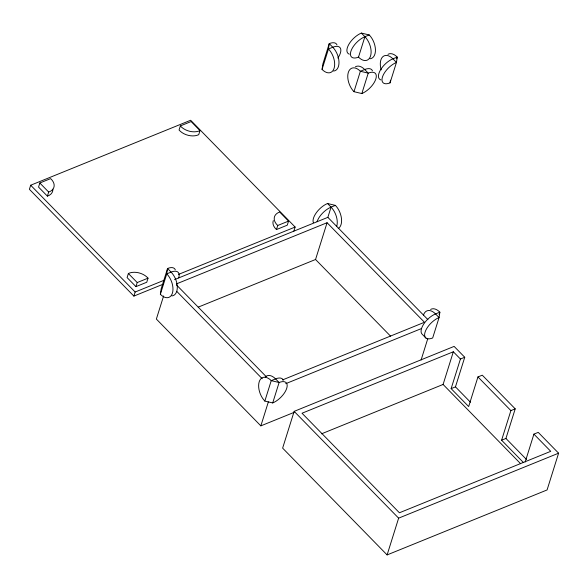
<?xml version="1.0" encoding="UTF-8"?>
<svg xmlns="http://www.w3.org/2000/svg" width="588" height="588" viewBox="0 0 588 588"><rect width="100%" height="100%" fill="white"/><g stroke="black" fill="none" stroke-linecap="round" stroke-linejoin="round"><path stroke-width="0.88" d="M178.693 277.926A14.332 6.718 -44.4 0 0 171.086 272.104L167.551 268.481L166.764 273.854A14.332 8.328 67.9 0 1 172.416 293.118A14.332 8.328 67.9 0 1 160.362 294.279L161.149 288.906L167.551 268.481A14.332 6.718 -44.4 0 1 175.305 269.789M337.857 58.036A14.332 6.718 -44.4 0 0 332.779 47.238L329.236 43.622L328.457 48.995A14.332 8.328 67.9 0 1 334.109 68.259A14.332 8.328 67.9 0 1 322.055 69.421L322.841 64.048L329.236 43.622A14.332 6.718 -44.4 0 1 336.998 44.923M387.97 54.339A14.332 8.328 67.9 0 1 397.238 57.073L396.452 62.446A14.332 6.718 -44.4 0 0 382.443 77.05A14.332 6.718 -44.4 0 0 390.05 82.871L390.447 80.181M293.846 231.128L295.132 227.049L190.644 120.261L30.679 185.227L29.4 189.307L133.88 296.095L162.81 284.349M47.4 196.135L48.679 192.055A13.495 8.974 17.4 0 0 50.634 178.612L39.822 183L38.543 187.087L47.4 196.135A13.495 8.974 17.4 0 0 52.876 189.182M128.368 273.501L127.089 277.587L135.946 286.635L146.75 282.247L148.029 278.161A13.495 8.974 17.4 0 0 128.368 273.501L137.224 282.549L135.946 286.635M180.34 125.935L179.061 130.022A13.495 8.974 17.4 0 0 198.722 134.681L200.001 130.595L191.144 121.547L180.34 125.935A13.495 8.974 17.4 0 0 200.001 130.595M133.88 296.095L135.159 292.016L164.089 280.263M160.362 294.279L166.764 273.854L171.086 272.104A14.332 8.328 67.9 0 1 177.297 286.768A14.332 8.328 67.9 0 1 171.887 295.933M163.611 295.955L156.364 319.078L260.851 425.866L294.029 412.394M322.055 69.421L328.457 48.995L332.779 47.238A14.332 8.328 67.9 0 1 338.989 61.909A14.332 8.328 67.9 0 1 333.58 71.075M276.456 229.57L277.734 225.483A13.495 8.974 17.4 0 1 279.69 212.047L288.546 221.095L287.26 225.182L276.456 229.57A13.495 8.974 17.4 0 1 273.295 220.566M349.346 54.177A14.332 6.718 -44.4 0 1 348.816 44.409A14.332 6.718 -44.4 0 1 361.37 33.082L364.905 36.699A14.332 6.718 -44.4 0 0 350.896 51.303A14.332 6.718 -44.4 0 0 358.511 57.124L364.905 36.699L369.235 34.942A14.332 8.328 67.9 0 1 375.438 49.612A14.332 8.328 67.9 0 1 370.028 58.778M355.424 66.782A14.332 8.328 67.9 0 1 364.692 69.509L368.235 73.132A14.332 6.718 -44.4 0 1 375.842 78.954A14.332 6.718 -44.4 0 1 361.833 93.558L353.969 91.691L360.37 71.266L364.692 69.509A14.332 6.718 -44.4 0 1 372.454 70.817M265.144 377.106A14.332 8.328 67.9 0 1 275.574 378.892L279.109 382.509A14.332 6.718 -44.4 0 1 286.724 388.33A14.332 6.718 -44.4 0 1 272.714 402.934L264.843 401.067L271.244 380.642L275.574 378.892A14.332 6.718 -44.4 0 1 283.328 380.193M361.833 93.558L368.235 73.132L360.37 71.266A14.332 8.328 67.9 0 0 348.316 72.427A14.332 8.328 67.9 0 0 353.969 91.691M260.851 425.866L268.363 401.883M174.54 279.609L327.854 217.347L331.059 207.138L335.38 205.381A14.332 8.328 67.9 0 1 338.247 228.534M198.237 307.134L315.55 259.492L327.075 222.72L424.47 322.275L282.505 379.929M272.714 402.934L279.109 382.509L271.244 380.642A14.332 8.328 67.9 0 0 259.19 381.81A14.332 8.328 67.9 0 0 264.843 401.067M396.702 58.771L397.238 57.073L392.909 58.822A14.332 6.718 -44.4 0 0 380.363 70.156A14.332 6.718 -44.4 0 0 380.892 79.924M390.05 82.871L396.452 62.446L392.909 58.822A14.332 8.328 67.9 0 0 382.759 56.771A14.332 8.328 67.9 0 0 381.186 69.862M523.349 462.44L501.608 440.214L505.93 438.457L515.213 408.844L482.278 375.181L477.948 376.93L468.673 406.551L451.136 388.631L455.465 386.875L464.74 357.261L454.12 346.398L294.154 411.365L282.63 448.13L387.11 554.918L547.075 489.951L558.6 453.186L538.233 432.371L533.911 434.128L525.18 462.006M421.081 360.047L427.792 338.629M439.06 314.72L439.861 312.169A14.332 8.328 67.9 0 0 430.592 309.435M387.11 554.918L398.635 518.153L558.6 453.186M321.526 433.826L443.095 384.456L453.333 351.771L460.419 359.018L451.136 388.631M501.608 440.214L510.891 410.6L515.213 408.844M137.224 282.549L148.029 278.161M277.734 225.483L288.546 221.095M178.554 274.39L295.132 227.049M176.606 283.835L327.075 222.72M285.724 383.677L421.53 328.523M453.333 351.771L302.019 413.232L399.414 512.78L550.736 451.327L533.911 434.128M460.419 359.018L464.74 357.261M361.37 33.082L369.235 34.942M313.353 222.639A14.332 6.718 -44.4 0 1 327.516 203.514L335.38 205.381M327.516 203.514L331.059 207.138A14.332 8.328 67.9 0 1 336.711 226.395M327.854 217.347L427.91 319.607M477.948 376.93L510.891 410.6M425.969 338.078L422.434 334.462A14.332 6.718 -44.4 0 1 423.573 324.282A14.332 6.718 -44.4 0 1 435.539 313.926L439.861 312.169L439.082 317.542L432.68 337.968A14.332 6.718 -44.4 0 1 425.073 332.147A14.332 6.718 -44.4 0 1 439.082 317.542L435.539 313.926A14.332 8.328 67.9 0 0 423.485 315.087M455.465 386.875L470.488 402.236M505.93 438.457L526.392 459.375M443.095 384.456L520.63 463.704M315.55 259.492L390.52 336.115M176.393 284.835L266.099 376.526M176.745 291.361L262.241 378.745M294.154 411.365L398.635 518.153M39.822 183L48.679 192.055M30.679 185.227L135.159 292.016M317.05 221.735A14.332 6.718 -44.4 0 1 331.059 207.138M364.905 36.699A14.332 8.328 67.9 0 1 370.565 55.963A14.332 8.328 67.9 0 1 358.511 57.124"/></g></svg>
